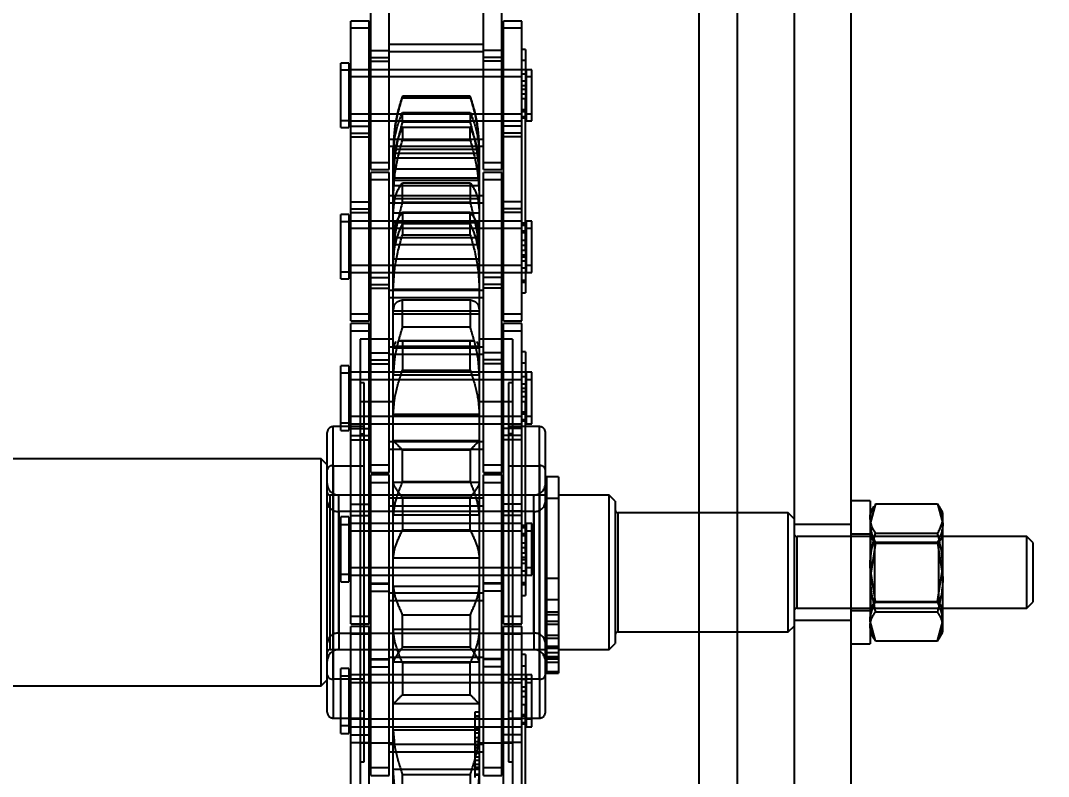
# Model space of a CAD drawing. Header units: metres. Extents: x 0 to 63075, y 0 to 44550.
# Drawn here: x 13988.9 to 14075.1, y 29912.7 to 29976.1 of the extents above; entities that cross this region are included whole.
import ezdxf

# ---------------------------------------------------------------- set-up
doc = ezdxf.new("R2010")
doc.units = ezdxf.units.M
doc.header["$LTSCALE"] = 75
doc.linetypes.add('HIDDEN2', pattern=[4.7625, 3.175, -1.5875])
for name, color, linetype in [('18_COTAS', 7, 'Continuous'), ('SDM', 7, 'Continuous'), ('SL1', 8, 'Continuous'), ('SL4', 4, 'Continuous'), ('ST1', 7, 'HIDDEN2')]:
    doc.layers.add(name, color=color, linetype=linetype)
doc.styles.add('ROMANS', font='ROMANS.SHX')
doc.dimstyles.new('75___1-75', dxfattribs={"dimscale": 75, "dimtxt": 2.5, "dimasz": 2, "dimexe": 1.5, "dimexo": 1, "dimgap": 0.5, "dimtad": 1, "dimdec": 0, "dimzin": 12, "dimtxsty": 'ROMANS', "dimcen": 0, "dimclrd": 256, "dimclre": 256, "dimclrt": 3, "dimazin": 3, "dimtfac": 1, "dimtdec": 0, "dimtmove": 0, "dimatfit": 0, "dimfxl": 1, "dimlwd": -1, "dimlwe": -1, "dimarcsym": 0})

# ---------------------------------------------------------------- blocks, each defined once
blk = doc.blocks.new('A$C1d93b9d1')
at = {"layer": 'SL1'}
for radius, start, end in [(1979, 150.488695, 76.215496), (1915.5, 151.397673, 77.946628), (1915.5, 151.397673, 77.482416), (1907.5, 151.517007, 77.895312), (1508, 159.384288, 0), (1508, 159.384288, 0), (1500, 179.960074, 0.039926)]:
    blk.add_arc((6031.727, 6950), radius, start, end, dxfattribs=at)
blk = doc.blocks.new('*D27')
at = {"layer": '18_COTAS', "transparency": 16777216}
for p, q in [((12131.24, 27878.333), (12131.24, 30705.371)), ((13913.74, 30509.566), (13913.74, 30705.371)), ((11981.24, 30592.871), (11122.311, 30592.871)), ((13913.74, 30592.871), (12131.24, 30592.871)), ((14063.74, 30592.871), (14213.74, 30592.871))]:
    blk.add_line(p, q, dxfattribs=at)
for points in [[(11981.24, 30617.871), (11981.24, 30567.871), (12131.24, 30592.871)], [(14063.74, 30617.871), (14063.74, 30567.871), (13913.74, 30592.871)]]:
    blk.add_solid(points, dxfattribs=at)
at = {"layer": 'Defpoints', "color": 0, "transparency": 16777216}
for p in [(13913.74, 30592.871), (13913.74, 30434.566), (12131.24, 27803.333)]:
    blk.add_point(p, dxfattribs=at)
at = {"layer": '18_COTAS', "color": 3, "transparency": 16777216, "insert": (11476.776, 30724.121), "char_height": 187.5, "attachment_point": 5, "style": 'ROMANS'}
blk.add_mtext('1782', dxfattribs=at)
blk = doc.blocks.new('A$C429c7d53')
at = {"layer": 'SL4'}
for p, q in [((337.765, 3289.74), (337.765, 2339.738)), ((328.24, 2339.738), (328.24, 3129.5)), ((339.365, 2845.738), (337.765, 2845.738)), ((339.365, 2845.738), (339.365, 2833.738)), ((339.812, 2845.49), (345.018, 2845.49)), ((339.668, 2845.262), (339.365, 2844.738)), ((345.465, 2844.738), (345.162, 2845.262)), ((345.465, 2844.263), (345.465, 2844.738)), ((345.465, 2840.159), (345.465, 2844.263)), ((339.812, 2843.036), (345.018, 2843.036)), ((352.5, 2842.738), (345.465, 2842.738)), ((353, 2842.238), (352.5, 2842.738)), ((352.5, 2836.738), (352.5, 2842.738)), ((353, 2842.238), (353, 2837.238)), ((339.812, 2837.283), (339.365, 2840.159)), ((345.018, 2837.283), (345.465, 2840.159)), ((345.465, 2835.634), (345.465, 2840.159)), ((339.812, 2837.283), (345.018, 2837.283)), ((352.5, 2836.738), (353, 2837.238)), ((345.465, 2836.738), (352.5, 2836.738)), ((339.812, 2833.985), (339.365, 2835.634)), ((345.018, 2833.985), (345.465, 2835.634)), ((345.465, 2834.738), (345.465, 2835.634)), ((339.365, 2834.738), (339.668, 2834.213)), ((345.162, 2834.213), (345.465, 2834.738)), ((337.765, 2833.738), (339.365, 2833.738)), ((339.812, 2833.985), (339.66, 2834.233)), ((339.812, 2833.985), (345.018, 2833.985)), ((345.018, 2833.985), (345.17, 2834.233))]:
    blk.add_line(p, q, dxfattribs=at)
for points, knots in [([(345.465, 2844.263), (345.458, 2844.375), (345.434, 2844.79), (345.194, 2845.195), (345.018, 2845.49)], [0, 0, 0, 0, 0.268634, 1, 1, 1, 1]), ([(339.365, 2844.263), (339.37, 2844.375), (339.386, 2844.706), (339.573, 2845.028), (339.697, 2845.242)], [0, 0, 0, 0, 0.337203, 1, 1, 1, 1]), ([(339.812, 2843.036), (339.744, 2843.139), (339.482, 2843.539), (339.415, 2843.954), (339.365, 2844.263)], [0, 0, 0, 0, 0.257551, 1, 1, 1, 1]), ([(345.018, 2843.036), (345.086, 2843.139), (345.348, 2843.539), (345.415, 2843.954), (345.465, 2844.263)], [0, 0, 0, 0, 0.257551, 1, 1, 1, 1]), ([(339.365, 2840.159), (339.365, 2840.227), (339.372, 2841.199), (339.6, 2842.151), (339.812, 2843.036)], [0, 0, 0, 0, 0.070201, 1, 1, 1, 1]), ([(345.465, 2840.159), (345.465, 2840.227), (345.458, 2841.199), (345.23, 2842.151), (345.018, 2843.036)], [0, 0, 0, 0, 0.070201, 1, 1, 1, 1]), ([(339.365, 2835.634), (339.365, 2835.673), (339.372, 2836.23), (339.6, 2836.775), (339.812, 2837.283)], [0, 0, 0, 0, 0.070201, 1, 1, 1, 1]), ([(345.465, 2835.634), (345.465, 2835.673), (345.458, 2836.23), (345.23, 2836.775), (345.018, 2837.283)], [0, 0, 0, 0, 0.070201, 1, 1, 1, 1])]:
    blk.add_open_spline(points, degree=3, knots=knots, dxfattribs=at)
at = {"layer": 'ST1'}
for p, q in [((325.003, 3339.738), (325.003, 2339.738)), ((333.003, 3339.738), (333.003, 2339.738)), ((328.24, 2339.738), (328.24, 3129.5)), ((297.515, 2882.61), (297.515, 2888.96)), ((299.035, 2882.61), (299.035, 2888.96)), ((306.965, 2882.61), (306.965, 2888.96)), ((308.485, 2882.61), (308.485, 2888.96)), ((295.843, 2885.355), (295.843, 2885.945)), ((297.363, 2885.945), (295.843, 2885.945)), ((295.843, 2876.26), (295.843, 2885.355)), ((297.363, 2885.355), (295.843, 2885.355)), ((297.363, 2885.355), (297.363, 2885.945)), ((297.363, 2876.26), (297.363, 2885.355)), ((308.637, 2885.355), (308.637, 2885.945)), ((310.157, 2885.945), (308.637, 2885.945)), ((308.637, 2876.26), (308.637, 2885.355)), ((310.157, 2885.355), (308.637, 2885.355)), ((310.157, 2885.355), (310.157, 2885.945)), ((310.157, 2876.26), (310.157, 2885.355)), ((297.515, 2883.487), (299.035, 2883.487)), ((306.965, 2883.985), (299.035, 2883.985)), ((306.965, 2883.395), (299.035, 2883.395)), ((308.485, 2883.487), (306.965, 2883.487)), ((310.489, 2883.577), (310.157, 2883.577)), ((310.489, 2883.577), (310.489, 2882.666)), ((297.515, 2882.903), (299.035, 2882.903)), ((297.515, 2882.61), (299.035, 2882.61)), ((297.515, 2873.515), (297.515, 2882.61)), ((299.035, 2873.515), (299.035, 2882.61)), ((308.485, 2882.903), (306.965, 2882.903)), ((308.485, 2882.61), (306.965, 2882.61)), ((306.965, 2873.515), (306.965, 2882.61)), ((308.485, 2873.515), (308.485, 2882.61)), ((310.489, 2882.666), (310.157, 2882.666)), ((310.489, 2882.666), (310.489, 2879.435)), ((295, 2881.834), (295, 2882.424)), ((295.658, 2882.424), (295, 2882.424)), ((295, 2877.037), (295, 2881.834)), ((295.658, 2881.834), (295, 2881.834)), ((295.658, 2882.424), (295.658, 2881.834)), ((310.157, 2881.87), (295.658, 2881.87)), ((295.658, 2881.834), (295.658, 2877.037)), ((297.363, 2881.87), (295.843, 2881.87)), ((299.035, 2881.87), (297.515, 2881.87)), ((306.965, 2881.87), (299.035, 2881.87)), ((308.485, 2881.87), (306.965, 2881.87)), ((310.489, 2881.87), (308.637, 2881.87)), ((310.526, 2881.87), (310.526, 2881.28)), ((311, 2881.87), (310.526, 2881.87)), ((311, 2881.28), (311, 2881.87)), ((310.157, 2881.28), (295.658, 2881.28)), ((297.363, 2881.28), (295.843, 2881.28)), ((299.035, 2881.28), (297.515, 2881.28)), ((306.965, 2881.28), (299.035, 2881.28)), ((308.485, 2881.28), (306.965, 2881.28)), ((310.157, 2881.28), (308.637, 2881.28)), ((310.526, 2881.501), (310.157, 2881.501)), ((310.526, 2880.911), (310.157, 2880.911)), ((310.526, 2881.28), (310.526, 2877.59)), ((311, 2881.28), (310.526, 2881.28)), ((311, 2877.59), (311, 2881.28)), ((310.489, 2880.542), (310.157, 2880.542)), ((310.489, 2880.233), (310.157, 2880.233)), ((300.157, 2879.672), (300.157, 2879.532)), ((305.843, 2879.672), (300.157, 2879.672)), ((300.157, 2879.532), (305.843, 2879.532)), ((305.843, 2879.532), (305.843, 2879.672)), ((310.489, 2879.818), (310.157, 2879.818)), ((310.489, 2879.435), (310.157, 2879.435)), ((310.489, 2866.735), (310.489, 2879.435)), ((300.157, 2878.297), (305.843, 2878.297)), ((300.157, 2877.492), (300.157, 2878.297)), ((305.843, 2878.297), (305.843, 2877.492)), ((310.157, 2878.549), (310.526, 2878.549)), ((310.489, 2878.461), (310.157, 2878.461)), ((310.489, 2878.357), (310.157, 2878.357)), ((295, 2877.627), (295.658, 2877.627)), ((295.658, 2878.18), (310.157, 2878.18)), ((295.658, 2877.59), (310.157, 2877.59)), ((295.843, 2878.18), (297.363, 2878.18)), ((295.843, 2877.59), (297.363, 2877.59)), ((297.515, 2878.18), (299.035, 2878.18)), ((297.515, 2877.59), (299.035, 2877.59)), ((299.035, 2878.18), (306.965, 2878.18)), ((299.035, 2877.59), (306.965, 2877.59)), ((305.843, 2877.492), (300.157, 2877.492)), ((306.965, 2878.18), (308.485, 2878.18)), ((306.965, 2877.59), (308.485, 2877.59)), ((308.637, 2878.18), (310.157, 2878.18)), ((308.637, 2877.59), (310.157, 2877.59)), ((310.157, 2877.959), (310.526, 2877.959)), ((310.489, 2877.816), (310.157, 2877.816)), ((310.526, 2878.18), (311, 2878.18)), ((310.526, 2877.59), (311, 2877.59)), ((295, 2877.037), (295.658, 2877.037)), ((295.843, 2877.148), (297.363, 2877.148)), ((295.843, 2876.563), (297.363, 2876.563)), ((300.157, 2877.036), (300.157, 2875.967)), ((305.843, 2877.036), (300.157, 2877.036)), ((305.843, 2875.967), (305.843, 2877.036)), ((310.157, 2877.148), (308.637, 2877.148)), ((310.157, 2876.563), (308.637, 2876.563)), ((295.843, 2876.26), (297.363, 2876.26)), ((295.843, 2869.91), (295.843, 2876.26)), ((297.363, 2869.91), (297.363, 2876.26)), ((299.035, 2876.065), (306.965, 2876.065)), ((300.157, 2875.967), (305.843, 2875.967)), ((310.157, 2876.26), (308.637, 2876.26)), ((308.637, 2869.91), (308.637, 2876.26)), ((310.157, 2869.91), (310.157, 2876.26)), ((299.035, 2875.475), (306.965, 2875.475)), ((299.395, 2874.996), (299.395, 2875.345)), ((306.605, 2875.195), (299.395, 2875.195)), ((299.395, 2874.869), (299.395, 2874.996)), ((306.605, 2874.869), (299.395, 2874.869)), ((299.395, 2873.613), (299.395, 2874.869)), ((306.605, 2875.345), (306.605, 2874.996)), ((306.605, 2874.996), (306.605, 2874.869)), ((306.605, 2874.869), (306.605, 2873.63)), ((297.515, 2874.105), (299.035, 2874.105)), ((306.605, 2874.458), (299.395, 2874.458)), ((306.965, 2874.105), (308.485, 2874.105)), ((297.515, 2873.515), (299.035, 2873.515)), ((297.515, 2872.655), (297.515, 2873.267)), ((299.035, 2873.267), (297.515, 2873.267)), ((299.035, 2872.655), (299.035, 2873.267)), ((299.395, 2871.17), (299.395, 2873.636)), ((306.605, 2873.53), (299.395, 2873.53)), ((306.605, 2873.636), (306.605, 2871.17)), ((306.965, 2873.515), (308.485, 2873.515)), ((306.965, 2872.655), (306.965, 2873.267)), ((308.485, 2873.267), (306.965, 2873.267)), ((308.485, 2872.655), (308.485, 2873.267)), ((297.515, 2863.56), (297.515, 2872.655)), ((299.035, 2872.655), (297.515, 2872.655)), ((299.035, 2863.56), (299.035, 2872.655)), ((299.395, 2872.818), (306.605, 2872.818)), ((306.605, 2872.582), (299.395, 2872.582)), ((300.157, 2872.411), (305.843, 2872.411)), ((300.157, 2870.758), (300.157, 2872.411)), ((305.843, 2872.411), (305.843, 2870.758)), ((306.965, 2863.56), (306.965, 2872.655)), ((308.485, 2872.655), (306.965, 2872.655)), ((308.485, 2863.56), (308.485, 2872.655)), ((299.395, 2872.169), (306.605, 2872.169)), ((295.843, 2870.809), (297.363, 2870.809)), ((306.965, 2871.307), (299.035, 2871.307)), ((306.965, 2870.695), (299.035, 2870.695)), ((299.395, 2871.043), (299.395, 2871.17)), ((306.605, 2871.043), (299.395, 2871.043)), ((299.395, 2867.863), (299.395, 2871.043)), ((305.843, 2870.758), (300.157, 2870.758)), ((306.605, 2871.17), (306.605, 2871.043)), ((306.605, 2871.043), (306.605, 2867.863)), ((310.157, 2870.809), (308.637, 2870.809)), ((295, 2869.134), (295, 2869.745)), ((295.658, 2869.745), (295, 2869.745)), ((295.658, 2869.745), (295.658, 2869.134)), ((295.843, 2870.224), (297.363, 2870.224)), ((295.843, 2869.91), (297.363, 2869.91)), ((295.843, 2860.815), (295.843, 2869.91)), ((297.363, 2860.815), (297.363, 2869.91)), ((306.605, 2869.859), (299.395, 2869.859)), ((300.157, 2869.9), (300.157, 2868.984)), ((305.843, 2869.9), (300.157, 2869.9)), ((305.843, 2868.984), (305.843, 2869.9)), ((310.157, 2870.224), (308.637, 2870.224)), ((310.157, 2869.91), (308.637, 2869.91)), ((308.637, 2860.815), (308.637, 2869.91)), ((310.157, 2860.815), (310.157, 2869.91)), ((295, 2864.337), (295, 2869.134)), ((295.658, 2869.134), (295, 2869.134)), ((310.157, 2869.192), (295.658, 2869.192)), ((295.658, 2869.134), (295.658, 2864.337)), ((297.363, 2869.192), (295.843, 2869.192)), ((299.035, 2869.192), (297.515, 2869.192)), ((306.965, 2869.192), (299.035, 2869.192)), ((299.395, 2869.085), (306.605, 2869.085)), ((300.157, 2868.984), (300.157, 2868.032)), ((300.157, 2868.984), (305.843, 2868.984)), ((305.843, 2868.032), (305.843, 2868.984)), ((308.485, 2869.192), (306.965, 2869.192)), ((310.157, 2869.192), (308.637, 2869.192)), ((310.489, 2869.015), (310.157, 2869.015)), ((310.489, 2868.911), (310.157, 2868.911)), ((310.526, 2868.823), (310.157, 2868.823)), ((310.526, 2869.192), (310.526, 2868.58)), ((311, 2869.192), (310.526, 2869.192)), ((311, 2868.58), (311, 2869.192)), ((310.157, 2868.58), (295.658, 2868.58)), ((297.363, 2868.58), (295.843, 2868.58)), ((299.035, 2868.58), (297.515, 2868.58)), ((306.965, 2868.58), (299.035, 2868.58)), ((300.157, 2868.032), (305.843, 2868.032)), ((308.485, 2868.58), (306.965, 2868.58)), ((310.157, 2868.58), (308.637, 2868.58)), ((310.489, 2868.354), (310.157, 2868.354)), ((310.526, 2868.211), (310.157, 2868.211)), ((310.526, 2868.58), (310.526, 2864.89)), ((311, 2868.58), (310.526, 2868.58)), ((311, 2864.89), (311, 2868.58)), ((299.395, 2865.811), (299.395, 2867.863)), ((306.605, 2867.79), (299.395, 2867.79)), ((299.395, 2867.218), (306.605, 2867.218)), ((306.605, 2867.863), (306.605, 2865.811)), ((310.489, 2867.555), (310.157, 2867.555)), ((310.489, 2867.139), (310.157, 2867.139)), ((310.489, 2866.735), (310.157, 2866.735)), ((310.489, 2866.328), (310.157, 2866.328)), ((310.489, 2866.735), (310.489, 2863.183)), ((295.658, 2865.502), (310.157, 2865.502)), ((295.843, 2865.502), (297.363, 2865.502)), ((297.515, 2865.502), (299.035, 2865.502)), ((299.035, 2865.502), (306.965, 2865.502)), ((306.605, 2866.008), (299.395, 2866.008)), ((299.395, 2863.553), (299.395, 2865.811)), ((306.605, 2865.811), (306.605, 2863.553)), ((306.965, 2865.502), (308.485, 2865.502)), ((308.637, 2865.502), (310.157, 2865.502)), ((310.489, 2866.156), (310.157, 2866.156)), ((310.157, 2865.871), (310.526, 2865.871)), ((310.526, 2865.502), (311, 2865.502)), ((295, 2864.948), (295.658, 2864.948)), ((295.658, 2864.89), (310.157, 2864.89)), ((295.843, 2864.89), (297.363, 2864.89)), ((297.515, 2864.89), (299.035, 2864.89)), ((297.515, 2864.469), (299.035, 2864.469)), ((299.035, 2864.89), (306.965, 2864.89)), ((306.965, 2864.89), (308.485, 2864.89)), ((308.485, 2864.469), (306.965, 2864.469)), ((308.637, 2864.89), (310.489, 2864.89)), ((310.157, 2865.259), (310.526, 2865.259)), ((310.526, 2864.89), (311, 2864.89)), ((295, 2864.337), (295.658, 2864.337)), ((297.515, 2863.885), (299.035, 2863.885)), ((308.485, 2863.885), (306.965, 2863.885)), ((310.489, 2864.208), (310.157, 2864.208)), ((310.489, 2864.035), (310.157, 2864.035)), ((297.515, 2863.56), (299.035, 2863.56)), ((297.515, 2857.21), (297.515, 2863.56)), ((299.035, 2857.21), (299.035, 2863.56)), ((299.035, 2863.387), (306.965, 2863.387)), ((299.035, 2862.775), (306.965, 2862.775)), ((299.395, 2863.441), (299.395, 2863.553)), ((306.605, 2863.441), (299.395, 2863.441)), ((299.395, 2858.699), (299.395, 2863.441)), ((306.605, 2863.553), (306.605, 2863.441)), ((306.605, 2863.441), (306.605, 2858.699)), ((308.485, 2863.56), (306.965, 2863.56)), ((306.965, 2857.21), (306.965, 2863.56)), ((308.485, 2857.21), (308.485, 2863.56)), ((310.157, 2863.183), (310.489, 2863.183)), ((300.157, 2860.282), (300.157, 2862.585)), ((300.157, 2862.585), (305.843, 2862.585)), ((305.843, 2862.585), (305.843, 2860.282)), ((295.843, 2861.427), (297.363, 2861.427)), ((306.605, 2861.627), (299.395, 2861.627)), ((299.395, 2861.423), (306.605, 2861.423)), ((308.637, 2861.427), (310.157, 2861.427)), ((295.843, 2860.815), (297.363, 2860.815)), ((295.843, 2859.955), (295.843, 2860.589)), ((297.363, 2860.589), (295.843, 2860.589)), ((297.363, 2859.955), (297.363, 2860.589)), ((305.843, 2860.282), (300.157, 2860.282)), ((308.637, 2860.815), (310.157, 2860.815)), ((308.637, 2859.955), (308.637, 2860.589)), ((310.157, 2860.589), (308.637, 2860.589)), ((310.157, 2859.955), (310.157, 2860.589)), ((295.843, 2850.86), (295.843, 2859.955)), ((297.363, 2859.955), (295.843, 2859.955)), ((296.625, 2859.282), (296.625, 2854.049)), ((299.395, 2859.282), (296.625, 2859.282)), ((297.363, 2850.86), (297.363, 2859.955)), ((309.375, 2859.282), (306.605, 2859.282)), ((308.637, 2850.86), (308.637, 2859.955)), ((310.157, 2859.955), (308.637, 2859.955)), ((309.375, 2859.282), (309.375, 2854.049)), ((310.157, 2850.86), (310.157, 2859.955)), ((306.965, 2858.629), (299.035, 2858.629)), ((299.597, 2859.103), (299.395, 2858.699)), ((299.395, 2853.063), (299.395, 2858.699)), ((306.605, 2858.667), (299.395, 2858.667)), ((299.395, 2858.562), (306.605, 2858.562)), ((306.085, 2859.162), (299.915, 2859.162)), ((300.157, 2859.127), (299.915, 2859.117)), ((300.157, 2859.127), (300.157, 2856.685)), ((305.843, 2859.127), (300.157, 2859.127)), ((305.843, 2856.685), (305.843, 2859.127)), ((306.085, 2859.117), (305.843, 2859.127)), ((306.605, 2858.699), (306.403, 2859.103)), ((306.605, 2858.699), (306.605, 2853.063)), ((297.515, 2858.13), (299.035, 2858.13)), ((297.515, 2857.546), (299.035, 2857.546)), ((306.965, 2857.995), (299.035, 2857.995)), ((308.485, 2858.13), (306.965, 2858.13)), ((308.485, 2857.546), (306.965, 2857.546)), ((310.489, 2858.221), (310.157, 2858.221)), ((310.489, 2858.221), (310.489, 2857.266)), ((295, 2856.434), (295, 2857.067)), ((295.658, 2857.067), (295, 2857.067)), ((295.658, 2857.067), (295.658, 2856.434)), ((297.515, 2857.21), (299.035, 2857.21)), ((297.515, 2848.115), (297.515, 2857.21)), ((299.035, 2848.115), (299.035, 2857.21)), ((300.157, 2856.685), (305.843, 2856.685)), ((308.485, 2857.21), (306.965, 2857.21)), ((306.965, 2848.115), (306.965, 2857.21)), ((308.485, 2848.115), (308.485, 2857.21)), ((310.489, 2857.266), (310.157, 2857.266)), ((310.489, 2857.266), (310.489, 2854.035)), ((295, 2851.637), (295, 2856.434)), ((295.658, 2856.434), (295, 2856.434)), ((310.157, 2856.514), (295.658, 2856.514)), ((295.658, 2856.434), (295.658, 2851.637)), ((310.157, 2855.88), (295.658, 2855.88)), ((297.363, 2856.514), (295.843, 2856.514)), ((297.363, 2855.88), (295.843, 2855.88)), ((299.035, 2856.514), (297.515, 2856.514)), ((299.035, 2855.88), (297.515, 2855.88)), ((306.965, 2856.514), (299.035, 2856.514)), ((306.965, 2855.88), (299.035, 2855.88)), ((306.605, 2856.265), (299.395, 2856.265)), ((308.485, 2856.514), (306.965, 2856.514)), ((308.485, 2855.88), (306.965, 2855.88)), ((310.489, 2856.514), (308.637, 2856.514)), ((310.157, 2855.88), (308.637, 2855.88)), ((310.526, 2856.145), (310.157, 2856.145)), ((310.526, 2856.514), (310.526, 2855.88)), ((311, 2856.514), (310.526, 2856.514)), ((310.526, 2855.88), (310.526, 2852.19)), ((311, 2855.88), (310.526, 2855.88)), ((311, 2855.88), (311, 2856.514)), ((311, 2852.19), (311, 2855.88)), ((296.944, 2855.617), (296.625, 2855.617)), ((296.944, 2851.365), (296.944, 2855.617)), ((309.056, 2855.617), (309.056, 2851.365)), ((309.375, 2855.617), (309.056, 2855.617)), ((310.526, 2855.511), (310.157, 2855.511)), ((310.489, 2855.142), (310.157, 2855.142)), ((310.489, 2854.876), (310.157, 2854.876)), ((310.489, 2854.461), (310.157, 2854.461)), ((296.625, 2854.049), (299.395, 2854.049)), ((296.625, 2854.049), (296.625, 2820.194)), ((306.605, 2854.049), (309.375, 2854.049)), ((309.375, 2854.049), (309.375, 2820.194)), ((310.489, 2854.035), (310.157, 2854.035)), ((310.489, 2841.335), (310.489, 2854.035)), ((295.658, 2852.824), (310.157, 2852.824)), ((295.843, 2852.824), (297.363, 2852.824)), ((297.515, 2852.824), (299.035, 2852.824)), ((299.035, 2852.824), (306.965, 2852.824)), ((299.395, 2852.98), (299.395, 2853.063)), ((306.605, 2852.98), (299.395, 2852.98)), ((299.395, 2847.26), (299.395, 2852.98)), ((306.605, 2853.063), (306.605, 2852.98)), ((306.605, 2852.98), (306.605, 2847.26)), ((306.965, 2852.824), (308.485, 2852.824)), ((308.637, 2852.824), (310.157, 2852.824)), ((310.157, 2853.193), (310.526, 2853.193)), ((310.489, 2853.104), (310.157, 2853.104)), ((310.489, 2853.001), (310.157, 2853.001)), ((310.157, 2852.559), (310.526, 2852.559)), ((310.489, 2852.416), (310.157, 2852.416)), ((310.526, 2852.824), (311, 2852.824)), ((296.944, 2851.953), (294.344, 2851.953)), ((294.344, 2830.793), (294.344, 2851.937)), ((295, 2852.27), (295.658, 2852.27)), ((295, 2851.637), (295.658, 2851.637)), ((295.658, 2852.19), (310.157, 2852.19)), ((295.843, 2852.19), (297.363, 2852.19)), ((295.843, 2851.791), (297.363, 2851.791)), ((297.515, 2852.19), (299.035, 2852.19)), ((299.035, 2852.19), (306.965, 2852.19)), ((306.965, 2852.19), (308.485, 2852.19)), ((308.637, 2852.19), (310.157, 2852.19)), ((310.157, 2851.791), (308.637, 2851.791)), ((311.656, 2851.953), (309.056, 2851.953)), ((310.526, 2852.19), (311, 2852.19)), ((311.656, 2830.793), (311.656, 2851.937)), ((293.855, 2848.324), (293.855, 2851.464)), ((295.843, 2851.207), (297.363, 2851.207)), ((295.843, 2850.86), (297.363, 2850.86)), ((295.843, 2844.51), (295.843, 2850.86)), ((296.625, 2851.365), (296.944, 2851.365)), ((296.944, 2823.858), (296.944, 2851.365)), ((297.363, 2844.51), (297.363, 2850.86)), ((299.035, 2850.709), (306.965, 2850.709)), ((306.605, 2850.754), (299.395, 2850.754)), ((310.157, 2851.207), (308.637, 2851.207)), ((310.157, 2850.86), (308.637, 2850.86)), ((308.637, 2844.51), (308.637, 2850.86)), ((309.375, 2851.365), (309.056, 2851.365)), ((309.056, 2851.365), (309.056, 2823.858)), ((310.157, 2844.51), (310.157, 2850.86)), ((312.145, 2848.324), (312.145, 2851.464)), ((299.035, 2850.075), (306.965, 2850.075)), ((300.157, 2847.329), (300.157, 2850.002)), ((300.157, 2850.002), (305.843, 2850.002)), ((305.843, 2850.002), (305.843, 2847.329)), ((293.355, 2849.263), (262.765, 2849.263)), ((293.355, 2830.213), (293.355, 2849.263)), ((293.855, 2848.763), (293.355, 2849.263)), ((293.855, 2828.011), (293.855, 2848.324)), ((294.344, 2848.682), (294.344, 2827.538)), ((294.344, 2848.682), (296.944, 2848.682)), ((297.515, 2848.749), (299.035, 2848.749)), ((297.515, 2848.115), (299.035, 2848.115)), ((306.965, 2848.749), (308.485, 2848.749)), ((306.965, 2848.115), (308.485, 2848.115)), ((309.056, 2848.682), (311.656, 2848.682)), ((311.656, 2848.682), (311.656, 2827.538)), ((312.145, 2828.011), (312.145, 2848.324)), ((297.515, 2847.255), (297.515, 2847.91)), ((299.035, 2847.91), (297.515, 2847.91)), ((297.515, 2838.16), (297.515, 2847.255)), ((299.035, 2847.255), (297.515, 2847.255)), ((299.035, 2847.255), (299.035, 2847.91)), ((299.035, 2838.16), (299.035, 2847.255)), ((306.605, 2847.26), (299.395, 2847.26)), ((299.395, 2847.247), (299.395, 2847.26)), ((299.395, 2840.965), (299.395, 2847.247)), ((305.843, 2847.329), (300.157, 2847.329)), ((306.605, 2847.26), (306.605, 2847.247)), ((306.605, 2847.247), (306.605, 2840.965)), ((306.965, 2847.255), (306.965, 2847.91)), ((308.485, 2847.91), (306.965, 2847.91)), ((306.965, 2838.16), (306.965, 2847.255)), ((308.485, 2847.255), (306.965, 2847.255)), ((308.485, 2847.255), (308.485, 2847.91)), ((308.485, 2838.16), (308.485, 2847.255)), ((312.245, 2847.76), (312.245, 2839.262)), ((313.245, 2847.76), (312.245, 2847.76)), ((313.245, 2847.76), (313.245, 2839.262)), ((312.145, 2846.213), (294.105, 2846.213)), ((294.105, 2833.264), (294.105, 2846.211)), ((311.168, 2846.213), (294.832, 2846.213)), ((294.832, 2834.63), (294.832, 2846.2)), ((306.965, 2845.95), (299.035, 2845.95)), ((300.157, 2846.015), (300.157, 2843.293)), ((305.843, 2846.015), (300.157, 2846.015)), ((305.843, 2843.293), (305.843, 2846.015)), ((311.168, 2834.63), (311.168, 2846.2)), ((313.245, 2845.938), (312.145, 2845.938)), ((313.245, 2845.938), (312.245, 2845.938)), ((317.5, 2846.213), (313.245, 2846.213)), ((317.5, 2833.263), (317.5, 2846.213)), ((318, 2845.713), (317.5, 2846.213)), ((318, 2845.713), (318, 2833.763)), ((339.812, 2845.49), (339.365, 2843.841)), ((345.018, 2845.49), (345.465, 2843.841)), ((294.832, 2844.845), (294.832, 2833.275)), ((311.168, 2844.845), (294.832, 2844.845)), ((295.843, 2845.452), (297.363, 2845.452)), ((295.843, 2844.868), (297.363, 2844.868)), ((306.965, 2845.295), (299.035, 2845.295)), ((310.157, 2845.452), (308.637, 2845.452)), ((310.157, 2844.868), (308.637, 2844.868)), ((311.168, 2844.845), (311.168, 2833.275)), ((332.5, 2844.738), (318.25, 2844.738)), ((318.25, 2834.75), (318.25, 2844.727)), ((332.5, 2834.738), (332.5, 2844.738)), ((333, 2844.238), (332.5, 2844.738)), ((295, 2843.734), (295, 2844.389)), ((295.658, 2844.389), (295, 2844.389)), ((295.658, 2844.389), (295.658, 2843.734)), ((310.157, 2843.835), (295.658, 2843.835)), ((295.843, 2844.51), (297.363, 2844.51)), ((295.843, 2835.415), (295.843, 2844.51)), ((297.363, 2843.835), (295.843, 2843.835)), ((297.363, 2835.415), (297.363, 2844.51)), ((299.035, 2843.835), (297.515, 2843.835)), ((306.965, 2843.835), (299.035, 2843.835)), ((306.605, 2844.529), (299.395, 2844.529)), ((308.485, 2843.835), (306.965, 2843.835)), ((310.157, 2844.51), (308.637, 2844.51)), ((308.637, 2835.415), (308.637, 2844.51)), ((310.157, 2843.835), (308.637, 2843.835)), ((310.157, 2835.415), (310.157, 2844.51)), ((310.526, 2843.835), (310.526, 2843.18)), ((311, 2843.835), (310.526, 2843.835)), ((311, 2843.18), (311, 2843.835)), ((333, 2844.238), (333, 2835.238)), ((295, 2838.937), (295, 2843.734)), ((295.658, 2843.734), (295, 2843.734)), ((295.658, 2843.734), (295.658, 2838.937)), ((310.157, 2843.18), (295.658, 2843.18)), ((297.363, 2843.18), (295.843, 2843.18)), ((299.035, 2843.18), (297.515, 2843.18)), ((306.965, 2843.18), (299.035, 2843.18)), ((300.157, 2843.293), (305.843, 2843.293)), ((308.485, 2843.18), (306.965, 2843.18)), ((310.157, 2843.18), (308.637, 2843.18)), ((310.489, 2843.658), (310.157, 2843.658)), ((310.489, 2843.555), (310.157, 2843.555)), ((310.526, 2843.466), (310.157, 2843.466)), ((310.489, 2842.954), (310.157, 2842.954)), ((310.526, 2843.18), (310.526, 2839.49)), ((311, 2843.18), (310.526, 2843.18)), ((311, 2839.49), (311, 2843.18)), ((337.765, 2843.738), (333.003, 2843.738)), ((339.365, 2842.938), (337.765, 2842.938)), ((310.526, 2842.811), (310.157, 2842.811)), ((310.489, 2842.198), (310.157, 2842.198)), ((345.465, 2842.738), (333.25, 2842.738)), ((333.25, 2836.741), (333.25, 2842.734)), ((339.39, 2842.738), (339.365, 2842.738)), ((339.812, 2842.192), (339.365, 2839.316)), ((339.39, 2842.738), (339.39, 2836.738)), ((339.741, 2842.238), (339.39, 2842.738)), ((339.741, 2842.238), (339.741, 2842)), ((345.115, 2842.238), (339.741, 2842.238)), ((339.812, 2842.192), (345.018, 2842.192)), ((345.018, 2842.192), (345.465, 2839.316)), ((345.465, 2842.738), (345.115, 2842.238)), ((345.115, 2837.238), (345.115, 2842.238)), ((310.489, 2841.783), (310.157, 2841.783)), ((310.489, 2841.335), (310.157, 2841.335)), ((310.489, 2841.335), (310.489, 2837.783)), ((339.741, 2842), (339.741, 2837.238)), ((299.395, 2840.921), (299.395, 2840.965)), ((306.605, 2840.921), (299.395, 2840.921)), ((299.395, 2834.946), (299.395, 2840.921)), ((306.605, 2840.965), (306.605, 2840.921)), ((306.605, 2840.921), (306.605, 2834.946)), ((310.489, 2840.972), (310.157, 2840.972)), ((310.489, 2840.799), (310.157, 2840.799)), ((310.157, 2840.514), (310.526, 2840.514)), ((295, 2839.592), (295.658, 2839.592)), ((295.658, 2840.145), (310.157, 2840.145)), ((295.658, 2839.49), (310.157, 2839.49)), ((295.843, 2840.145), (297.363, 2840.145)), ((295.843, 2839.49), (297.363, 2839.49)), ((297.515, 2840.145), (299.035, 2840.145)), ((297.515, 2839.49), (299.035, 2839.49)), ((299.035, 2840.145), (306.965, 2840.145)), ((299.035, 2839.49), (306.965, 2839.49)), ((306.965, 2840.145), (308.485, 2840.145)), ((306.965, 2839.49), (308.485, 2839.49)), ((308.637, 2840.145), (310.157, 2840.145)), ((308.637, 2839.49), (310.489, 2839.49)), ((310.157, 2839.859), (310.526, 2839.859)), ((310.526, 2840.145), (311, 2840.145)), ((310.526, 2839.49), (311, 2839.49)), ((295, 2838.937), (295.658, 2838.937)), ((297.515, 2838.843), (299.035, 2838.843)), ((297.515, 2838.788), (299.035, 2838.788)), ((308.485, 2838.843), (306.965, 2838.843)), ((308.485, 2838.788), (306.965, 2838.788)), ((310.489, 2838.851), (310.157, 2838.851)), ((310.489, 2838.679), (310.157, 2838.679)), ((312.245, 2839.262), (313.245, 2839.262)), ((312.245, 2839.262), (312.245, 2837.466)), ((313.245, 2839.262), (313.245, 2837.466)), ((297.515, 2838.16), (299.035, 2838.16)), ((297.515, 2831.81), (297.515, 2838.16)), ((299.035, 2831.81), (299.035, 2838.16)), ((299.035, 2838.03), (306.965, 2838.03)), ((306.605, 2838.554), (299.395, 2838.554)), ((308.485, 2838.16), (306.965, 2838.16)), ((306.965, 2831.81), (306.965, 2838.16)), ((308.485, 2831.81), (308.485, 2838.16)), ((310.157, 2837.783), (310.489, 2837.783)), ((299.035, 2837.375), (306.965, 2837.375)), ((312.245, 2837.466), (313.245, 2837.466)), ((312.245, 2837.466), (312.245, 2836.431)), ((313.245, 2837.466), (313.245, 2836.431)), ((339.39, 2836.738), (339.741, 2837.238)), ((339.741, 2837.238), (345.115, 2837.238)), ((345.115, 2837.238), (345.465, 2836.738)), ((295.843, 2836.07), (297.363, 2836.07)), ((300.157, 2833.46), (300.157, 2836.182)), ((300.157, 2836.182), (305.843, 2836.182)), ((305.843, 2836.182), (305.843, 2833.46)), ((308.637, 2836.07), (310.157, 2836.07)), ((312.245, 2836.431), (313.245, 2836.431)), ((312.245, 2836.431), (312.245, 2835.633)), ((313.245, 2836.171), (312.245, 2836.171)), ((313.245, 2836.431), (313.245, 2835.633)), ((333.25, 2836.738), (345.465, 2836.738)), ((337.765, 2836.538), (339.365, 2836.538)), ((339.365, 2836.738), (339.39, 2836.738)), ((339.812, 2836.439), (345.018, 2836.439)), ((295.843, 2835.415), (297.363, 2835.415)), ((295.843, 2834.555), (295.843, 2835.211)), ((297.363, 2835.211), (295.843, 2835.211)), ((297.363, 2834.555), (297.363, 2835.211)), ((308.637, 2835.415), (310.157, 2835.415)), ((308.637, 2834.555), (308.637, 2835.211)), ((310.157, 2835.211), (308.637, 2835.211)), ((310.157, 2834.555), (310.157, 2835.211)), ((312.245, 2835.635), (313.245, 2835.635)), ((312.245, 2835.633), (313.245, 2835.633)), ((312.245, 2835.633), (312.245, 2833.385)), ((312.245, 2835.398), (313.245, 2835.398)), ((313.245, 2835.633), (313.245, 2833.385)), ((332.5, 2834.738), (333, 2835.238)), ((333.003, 2835.738), (337.765, 2835.738)), ((294.832, 2834.63), (311.168, 2834.63)), ((295.843, 2825.46), (295.843, 2834.555)), ((297.363, 2834.555), (295.843, 2834.555)), ((297.363, 2825.46), (297.363, 2834.555)), ((306.605, 2834.946), (299.395, 2834.946)), ((299.395, 2834.89), (299.395, 2834.946)), ((299.395, 2828.72), (299.395, 2834.89)), ((306.605, 2834.946), (306.605, 2834.89)), ((306.605, 2834.89), (306.605, 2828.72)), ((308.637, 2825.46), (308.637, 2834.555)), ((310.157, 2834.555), (308.637, 2834.555)), ((310.157, 2825.46), (310.157, 2834.555)), ((312.245, 2834.471), (313.245, 2834.471)), ((318.25, 2834.738), (332.5, 2834.738)), ((305.843, 2833.46), (300.157, 2833.46)), ((312.145, 2833.538), (313.245, 2833.538)), ((313.245, 2834.194), (312.245, 2834.194)), ((312.245, 2833.538), (313.245, 2833.538)), ((317.5, 2833.263), (318, 2833.763)), ((294.105, 2833.263), (312.145, 2833.263)), ((294.832, 2833.263), (311.168, 2833.263)), ((306.965, 2833.251), (299.035, 2833.251)), ((306.965, 2832.595), (299.035, 2832.595)), ((310.489, 2832.843), (310.157, 2832.843)), ((310.489, 2832.843), (310.489, 2831.866)), ((312.245, 2833.385), (313.245, 2833.385)), ((312.245, 2833.385), (312.245, 2833.019)), ((312.245, 2833.019), (313.245, 2833.019)), ((312.245, 2833.019), (312.245, 2831.379)), ((313.245, 2832.643), (312.245, 2832.643)), ((312.245, 2832.603), (313.245, 2832.603)), ((313.245, 2833.385), (313.245, 2833.019)), ((313.245, 2833.263), (317.5, 2833.263)), ((313.245, 2833.019), (313.245, 2831.379)), ((295, 2831.034), (295, 2831.689)), ((295.658, 2831.689), (295, 2831.689)), ((295.658, 2831.689), (295.658, 2831.034)), ((297.515, 2832.493), (299.035, 2832.493)), ((297.515, 2832.438), (299.035, 2832.438)), ((297.515, 2831.81), (299.035, 2831.81)), ((297.515, 2822.715), (297.515, 2831.81)), ((299.035, 2822.715), (299.035, 2831.81)), ((306.605, 2832.215), (299.395, 2832.215)), ((300.157, 2832.146), (300.157, 2829.473)), ((305.843, 2832.146), (300.157, 2832.146)), ((305.843, 2829.473), (305.843, 2832.146)), ((308.485, 2832.493), (306.965, 2832.493)), ((308.485, 2832.438), (306.965, 2832.438)), ((308.485, 2831.81), (306.965, 2831.81)), ((306.965, 2822.715), (306.965, 2831.81)), ((308.485, 2822.715), (308.485, 2831.81)), ((310.489, 2831.866), (310.157, 2831.866)), ((310.489, 2831.866), (310.489, 2828.635)), ((312.245, 2832.494), (313.245, 2832.494)), ((312.245, 2832.473), (313.245, 2832.473)), ((312.245, 2832.199), (313.245, 2832.199)), ((295, 2826.237), (295, 2831.034)), ((295.658, 2831.034), (295, 2831.034)), ((310.157, 2831.136), (295.658, 2831.136)), ((295.658, 2831.034), (295.658, 2826.237)), ((297.363, 2831.136), (295.843, 2831.136)), ((299.035, 2831.136), (297.515, 2831.136)), ((306.965, 2831.136), (299.035, 2831.136)), ((308.485, 2831.136), (306.965, 2831.136)), ((310.489, 2831.136), (308.637, 2831.136)), ((310.526, 2831.136), (310.526, 2830.48)), ((311, 2831.136), (310.526, 2831.136)), ((311, 2830.48), (311, 2831.136)), ((312.245, 2831.421), (313.245, 2831.421)), ((312.245, 2831.379), (313.245, 2831.379)), ((312.245, 2831.379), (312.245, 2831.282)), ((312.245, 2831.282), (313.245, 2831.282)), ((313.245, 2831.379), (313.245, 2831.282)), ((262.765, 2830.213), (293.355, 2830.213)), ((293.355, 2830.213), (293.855, 2830.713)), ((296.944, 2830.793), (294.344, 2830.793)), ((310.157, 2830.48), (295.658, 2830.48)), ((297.363, 2830.48), (295.843, 2830.48)), ((299.035, 2830.48), (297.515, 2830.48)), ((306.965, 2830.48), (299.035, 2830.48)), ((308.485, 2830.48), (306.965, 2830.48)), ((310.157, 2830.48), (308.637, 2830.48)), ((311.656, 2830.793), (309.056, 2830.793)), ((310.526, 2830.767), (310.157, 2830.767)), ((310.526, 2830.111), (310.157, 2830.111)), ((310.526, 2830.48), (310.526, 2826.79)), ((311, 2830.48), (310.526, 2830.48)), ((311, 2826.79), (311, 2830.48)), ((300.157, 2829.473), (305.843, 2829.473)), ((310.489, 2829.742), (310.157, 2829.742)), ((310.489, 2829.291), (310.157, 2829.291)), ((306.605, 2828.721), (299.395, 2828.721)), ((299.395, 2823.21), (299.395, 2828.72)), ((306.605, 2828.72), (306.605, 2823.21)), ((310.489, 2828.635), (310.157, 2828.635)), ((310.489, 2815.935), (310.489, 2828.635)), ((294.344, 2827.523), (296.944, 2827.523)), ((295.658, 2827.446), (310.157, 2827.446)), ((295.843, 2827.446), (297.363, 2827.446)), ((296.944, 2828.11), (296.625, 2828.11)), ((297.515, 2827.446), (299.035, 2827.446)), ((299.035, 2827.446), (306.965, 2827.446)), ((306.27, 2827.703), (306.27, 2828.054)), ((306.27, 2828.054), (306.605, 2828.054)), ((306.27, 2827.703), (306.605, 2827.703)), ((306.27, 2826.277), (306.27, 2827.703)), ((306.27, 2827.65), (306.605, 2827.65)), ((306.27, 2827.45), (306.605, 2827.45)), ((306.965, 2827.446), (308.485, 2827.446)), ((308.637, 2827.446), (310.157, 2827.446)), ((309.056, 2828.11), (309.375, 2828.11)), ((309.056, 2827.523), (311.656, 2827.523)), ((310.157, 2827.815), (310.526, 2827.815)), ((310.489, 2827.672), (310.157, 2827.672)), ((310.526, 2827.446), (311, 2827.446)), ((295, 2826.892), (295.658, 2826.892)), ((295.658, 2826.79), (310.157, 2826.79)), ((295.843, 2826.79), (297.363, 2826.79)), ((297.515, 2826.79), (299.035, 2826.79)), ((299.035, 2826.79), (306.965, 2826.79)), ((306.27, 2826.628), (306.605, 2826.628)), ((306.965, 2826.79), (308.485, 2826.79)), ((308.637, 2826.79), (310.157, 2826.79)), ((310.157, 2827.159), (310.526, 2827.159)), ((310.489, 2827.016), (310.157, 2827.016)), ((310.526, 2826.79), (311, 2826.79)), ((295, 2826.237), (295.658, 2826.237)), ((295.843, 2826.116), (297.363, 2826.116)), ((306.605, 2826.495), (299.395, 2826.495)), ((306.27, 2826.277), (306.605, 2826.277)), ((306.27, 2825.897), (306.27, 2826.277)), ((306.27, 2825.568), (306.27, 2825.897)), ((306.27, 2825.897), (306.605, 2825.897)), ((310.157, 2826.116), (308.637, 2826.116)), ((295.843, 2825.46), (297.363, 2825.46)), ((295.843, 2819.11), (295.843, 2825.46)), ((299.395, 2825.426), (296.625, 2825.426)), ((297.363, 2819.11), (297.363, 2825.46)), ((299.035, 2825.331), (306.965, 2825.331)), ((306.27, 2825.568), (306.605, 2825.568)), ((306.27, 2824.565), (306.27, 2825.568)), ((306.27, 2825.257), (306.605, 2825.257)), ((306.27, 2825.058), (306.605, 2825.058)), ((309.375, 2825.426), (306.605, 2825.426)), ((310.157, 2825.46), (308.637, 2825.46)), ((308.637, 2819.11), (308.637, 2825.46)), ((310.157, 2819.11), (310.157, 2825.46)), ((299.035, 2824.675), (306.965, 2824.675)), ((306.27, 2824.267), (306.27, 2824.565)), ((306.27, 2824.565), (306.605, 2824.565)), ((306.27, 2824.267), (306.605, 2824.267)), ((306.27, 2823.417), (306.27, 2824.267)), ((306.27, 2823.978), (306.605, 2823.978)), ((296.625, 2823.858), (296.944, 2823.858)), ((297.515, 2823.371), (299.035, 2823.371)), ((306.605, 2823.21), (299.395, 2823.21)), ((299.395, 2823.117), (299.395, 2823.21)), ((299.395, 2817.804), (299.395, 2823.117)), ((306.27, 2823.65), (306.605, 2823.65)), ((306.27, 2823.385), (306.27, 2823.417)), ((306.27, 2823.417), (306.605, 2823.417)), ((306.27, 2822.535), (306.27, 2823.385)), ((306.27, 2823.385), (306.605, 2823.385)), ((306.605, 2823.21), (306.605, 2823.117)), ((306.605, 2823.117), (306.605, 2817.804)), ((306.965, 2823.371), (308.485, 2823.371)), ((309.056, 2823.858), (309.375, 2823.858)), ((297.515, 2822.715), (299.035, 2822.715)), ((300.157, 2820.348), (300.157, 2822.79)), ((300.157, 2822.79), (305.843, 2822.79)), ((305.843, 2822.79), (305.843, 2820.348)), ((306.27, 2822.807), (306.605, 2822.807)), ((306.27, 2822.748), (306.605, 2822.748)), ((306.965, 2822.715), (308.485, 2822.715))]:
    blk.add_line(p, q, dxfattribs=at)
for centre, radius, start, end in [((306.518, 2865.778), 7.123, 153.25519, 179.7352), ((299.482, 2865.778), 7.123, 0.2648, 26.74481), ((294.344, 2851.464), 0.489, 90, 180), ((311.656, 2851.464), 0.489, 0, 90), ((294.287, 2848.247), 0.439, 82.58211, 169.84495), ((311.713, 2848.247), 0.439, 10.15505, 97.41789), ((294.832, 2847.19), 0.977, 180, 270), ((294.105, 2846.463), 0.25, 180, 270), ((311.168, 2847.19), 0.977, 270, 0), ((294.74, 2845.733), 0.893, 187.53133, 275.93439), ((311.26, 2845.733), 0.893, 264.06561, 352.46867), ((318.25, 2844.988), 0.25, 180, 270), ((333.25, 2842.988), 0.25, 180, 270), ((333.25, 2836.488), 0.25, 90, 180), ((294.74, 2833.742), 0.893, 84.06561, 172.46867), ((311.26, 2833.742), 0.893, 7.53133, 95.93439), ((318.25, 2834.488), 0.25, 90, 180), ((294.832, 2832.285), 0.977, 90, 180), ((294.105, 2833.013), 0.25, 90, 180), ((311.168, 2832.285), 0.977, 0, 90), ((294.287, 2831.228), 0.439, 190.15505, 277.41789), ((311.713, 2831.228), 0.439, 262.58211, 349.84495), ((294.344, 2828.011), 0.489, 180, 270), ((311.656, 2828.011), 0.489, 270, 0)]:
    blk.add_arc(centre, radius, start, end, dxfattribs=at)
for points, knots in [([(300.157, 2879.672), (299.941, 2878.998), (299.508, 2877.652), (299.433, 2876.096), (299.395, 2875.319)], [0, 0, 0, 0, 0.500529, 1, 1, 1, 1]), ([(299.395, 2874.996), (299.433, 2875.796), (299.508, 2877.396), (299.941, 2878.819), (300.157, 2879.532)], [0, 0, 0, 0, 0.49948, 1, 1, 1, 1]), ([(306.605, 2875.319), (306.567, 2876.096), (306.492, 2877.652), (306.059, 2878.998), (305.843, 2879.672)], [0, 0, 0, 0, 0.499464, 1, 1, 1, 1]), ([(305.843, 2879.532), (306.059, 2878.819), (306.492, 2877.396), (306.567, 2875.796), (306.605, 2874.996)], [0, 0, 0, 0, 0.5005125, 1, 1, 1, 1]), ([(299.395, 2874.57), (299.433, 2875.261), (299.508, 2876.643), (299.94, 2877.745), (300.157, 2878.297)], [0, 0, 0, 0, 0.499427, 1, 1, 1, 1]), ([(305.843, 2878.297), (306.059, 2877.746), (306.492, 2876.644), (306.567, 2875.261), (306.605, 2874.57)], [0, 0, 0, 0, 0.500372, 1, 1, 1, 1]), ([(300.157, 2877.492), (299.941, 2876.716), (299.508, 2875.167), (299.433, 2873.529), (299.395, 2872.711)], [0, 0, 0, 0, 0.500514, 1, 1, 1, 1]), ([(306.605, 2872.711), (306.567, 2873.529), (306.492, 2875.167), (306.059, 2876.716), (305.843, 2877.492)], [0, 0, 0, 0, 0.499479, 1, 1, 1, 1]), ([(300.157, 2877.036), (299.941, 2876.545), (299.508, 2875.565), (299.433, 2874.278), (299.395, 2873.636)], [0, 0, 0, 0, 0.500152, 1, 1, 1, 1]), ([(306.605, 2873.636), (306.567, 2874.278), (306.492, 2875.564), (306.06, 2876.544), (305.843, 2877.036)], [0, 0, 0, 0, 0.499124, 1, 1, 1, 1]), ([(299.395, 2871.17), (299.433, 2871.981), (299.508, 2873.605), (299.941, 2875.179), (300.157, 2875.967)], [0, 0, 0, 0, 0.499459, 1, 1, 1, 1]), ([(305.843, 2875.967), (306.059, 2875.179), (306.492, 2873.605), (306.567, 2871.981), (306.605, 2871.17)], [0, 0, 0, 0, 0.500534, 1, 1, 1, 1]), ([(299.395, 2869.942), (299.433, 2870.441), (299.508, 2871.44), (299.94, 2872.087), (300.157, 2872.411)], [0, 0, 0, 0, 0.4990977, 1, 1, 1, 1]), ([(305.843, 2872.411), (306.059, 2872.088), (306.492, 2871.44), (306.567, 2870.441), (306.605, 2869.942)], [0, 0, 0, 0, 0.500133, 1, 1, 1, 1]), ([(300.157, 2870.758), (299.941, 2869.974), (299.508, 2868.409), (299.433, 2866.887), (299.395, 2866.126)], [0, 0, 0, 0, 0.5002609, 1, 1, 1, 1]), ([(306.605, 2866.126), (306.567, 2866.886), (306.492, 2868.408), (306.06, 2869.974), (305.843, 2870.758)], [0, 0, 0, 0, 0.499419, 1, 1, 1, 1]), ([(300.157, 2869.9), (299.941, 2869.652), (299.508, 2869.155), (299.433, 2868.294), (299.395, 2867.863)], [0, 0, 0, 0, 0.500133, 1, 1, 1, 1]), ([(306.605, 2867.863), (306.567, 2868.293), (306.492, 2869.155), (306.06, 2869.652), (305.843, 2869.9)], [0, 0, 0, 0, 0.4990975, 1, 1, 1, 1]), ([(299.395, 2863.553), (299.433, 2864.277), (299.508, 2865.73), (299.94, 2867.264), (300.157, 2868.032)], [0, 0, 0, 0, 0.499098, 1, 1, 1, 1]), ([(305.843, 2868.032), (306.059, 2867.265), (306.492, 2865.731), (306.567, 2864.279), (306.605, 2863.553)], [0, 0, 0, 0, 0.500133, 1, 1, 1, 1]), ([(299.395, 2861.671), (299.433, 2861.918), (299.508, 2862.413), (299.94, 2862.527), (300.157, 2862.585)], [0, 0, 0, 0, 0.499419, 1, 1, 1, 1]), ([(305.843, 2862.585), (306.059, 2862.527), (306.492, 2862.413), (306.567, 2861.918), (306.605, 2861.671)], [0, 0, 0, 0, 0.500261, 1, 1, 1, 1]), ([(300.157, 2860.282), (299.941, 2859.585), (299.508, 2858.192), (299.433, 2856.969), (299.395, 2856.358)], [0, 0, 0, 0, 0.500133, 1, 1, 1, 1]), ([(306.605, 2856.358), (306.567, 2856.968), (306.492, 2858.191), (306.06, 2859.584), (305.843, 2860.282)], [0, 0, 0, 0, 0.499098, 1, 1, 1, 1]), ([(299.395, 2853.063), (299.433, 2853.614), (299.508, 2854.72), (299.94, 2856.029), (300.157, 2856.685)], [0, 0, 0, 0, 0.4991241, 1, 1, 1, 1]), ([(305.843, 2856.685), (306.059, 2856.03), (306.492, 2854.721), (306.567, 2853.615), (306.605, 2853.063)], [0, 0, 0, 0, 0.500152, 1, 1, 1, 1]), ([(299.395, 2850.755), (299.433, 2850.72), (299.508, 2850.651), (299.941, 2850.219), (300.157, 2850.002)], [0, 0, 0, 0, 0.499479, 1, 1, 1, 1]), ([(305.843, 2850.002), (306.059, 2850.219), (306.492, 2850.651), (306.567, 2850.72), (306.605, 2850.755)], [0, 0, 0, 0, 0.500514, 1, 1, 1, 1]), ([(300.157, 2847.329), (299.941, 2846.802), (299.508, 2845.75), (299.433, 2844.973), (299.395, 2844.585)], [0, 0, 0, 0, 0.500372, 1, 1, 1, 1]), ([(300.157, 2846.015), (299.941, 2846.308), (299.508, 2846.893), (299.433, 2847.129), (299.395, 2847.247)], [0, 0, 0, 0, 0.500513, 1, 1, 1, 1]), ([(306.605, 2844.585), (306.567, 2844.973), (306.492, 2845.749), (306.06, 2846.802), (305.843, 2847.329)], [0, 0, 0, 0, 0.499427, 1, 1, 1, 1]), ([(306.605, 2847.247), (306.567, 2847.129), (306.492, 2846.893), (306.059, 2846.308), (305.843, 2846.015)], [0, 0, 0, 0, 0.49948, 1, 1, 1, 1]), ([(339.365, 2843.841), (339.365, 2843.802), (339.372, 2843.245), (339.6, 2842.7), (339.812, 2842.192)], [0, 0, 0, 0, 0.070201, 1, 1, 1, 1]), ([(345.465, 2843.841), (345.465, 2843.802), (345.458, 2843.245), (345.23, 2842.7), (345.018, 2842.192)], [0, 0, 0, 0, 0.070201, 1, 1, 1, 1]), ([(299.395, 2840.965), (299.433, 2841.278), (299.508, 2841.903), (299.941, 2842.829), (300.157, 2843.293)], [0, 0, 0, 0, 0.499464, 1, 1, 1, 1]), ([(305.843, 2843.293), (306.059, 2842.829), (306.492, 2841.903), (306.567, 2841.278), (306.605, 2840.965)], [0, 0, 0, 0, 0.500529, 1, 1, 1, 1]), ([(339.365, 2839.316), (339.365, 2839.248), (339.372, 2838.276), (339.6, 2837.324), (339.812, 2836.439)], [0, 0, 0, 0, 0.070201, 1, 1, 1, 1]), ([(345.465, 2839.316), (345.465, 2839.248), (345.458, 2838.276), (345.23, 2837.324), (345.018, 2836.439)], [0, 0, 0, 0, 0.070201, 1, 1, 1, 1]), ([(299.395, 2838.51), (299.433, 2838.197), (299.508, 2837.572), (299.941, 2836.646), (300.157, 2836.182)], [0, 0, 0, 0, 0.499464, 1, 1, 1, 1]), ([(305.843, 2836.182), (306.059, 2836.646), (306.492, 2837.572), (306.567, 2838.197), (306.605, 2838.51)], [0, 0, 0, 0, 0.500529, 1, 1, 1, 1]), ([(339.365, 2835.212), (339.372, 2835.324), (339.396, 2835.739), (339.636, 2836.143), (339.812, 2836.439)], [0, 0, 0, 0, 0.268634, 1, 1, 1, 1]), ([(345.465, 2835.212), (345.458, 2835.324), (345.434, 2835.739), (345.194, 2836.143), (345.018, 2836.439)], [0, 0, 0, 0, 0.268634, 1, 1, 1, 1]), ([(339.66, 2834.233), (339.647, 2834.254), (339.449, 2834.572), (339.406, 2834.903), (339.365, 2835.212)], [0, 0, 0, 0, 0.064196, 1, 1, 1, 1]), ([(345.17, 2834.233), (345.183, 2834.254), (345.381, 2834.572), (345.424, 2834.903), (345.465, 2835.212)], [0, 0, 0, 0, 0.064196, 1, 1, 1, 1]), ([(300.157, 2832.146), (299.941, 2832.673), (299.508, 2833.725), (299.433, 2834.502), (299.395, 2834.89)], [0, 0, 0, 0, 0.5003717, 1, 1, 1, 1]), ([(306.605, 2834.89), (306.567, 2834.502), (306.492, 2833.726), (306.06, 2832.673), (305.843, 2832.146)], [0, 0, 0, 0, 0.499427, 1, 1, 1, 1]), ([(300.157, 2833.46), (299.941, 2833.167), (299.508, 2832.582), (299.433, 2832.346), (299.395, 2832.228)], [0, 0, 0, 0, 0.500513, 1, 1, 1, 1]), ([(306.605, 2832.228), (306.567, 2832.346), (306.492, 2832.582), (306.059, 2833.167), (305.843, 2833.46)], [0, 0, 0, 0, 0.49948, 1, 1, 1, 1]), ([(299.395, 2828.72), (299.433, 2828.755), (299.508, 2828.824), (299.941, 2829.256), (300.157, 2829.473)], [0, 0, 0, 0, 0.499479, 1, 1, 1, 1]), ([(305.843, 2829.473), (306.059, 2829.256), (306.492, 2828.824), (306.567, 2828.755), (306.605, 2828.72)], [0, 0, 0, 0, 0.500514, 1, 1, 1, 1]), ([(299.395, 2826.412), (299.433, 2825.861), (299.508, 2824.755), (299.94, 2823.446), (300.157, 2822.79)], [0, 0, 0, 0, 0.4991241, 1, 1, 1, 1]), ([(305.843, 2822.79), (306.059, 2823.445), (306.492, 2824.754), (306.567, 2825.86), (306.605, 2826.412)], [0, 0, 0, 0, 0.500152, 1, 1, 1, 1]), ([(300.157, 2819.193), (299.941, 2819.89), (299.508, 2821.283), (299.433, 2822.506), (299.395, 2823.117)], [0, 0, 0, 0, 0.500133, 1, 1, 1, 1]), ([(306.605, 2823.117), (306.567, 2822.507), (306.492, 2821.284), (306.06, 2819.891), (305.843, 2819.193)], [0, 0, 0, 0, 0.499098, 1, 1, 1, 1])]:
    blk.add_open_spline(points, degree=3, knots=knots, dxfattribs=at)

msp = doc.modelspace()

# ---------------------------------------------------------------- block references
at = {"layer": 'SDM'}
for name, p in [('A$C1d93b9d1', (8259.513, 24302.833)), ('A$C429c7d53', (13720.74, 27090.066))]:
    msp.add_blockref(name, p, dxfattribs=at)

# ---------------------------------------------------------------- dimensions: what is measured, and where the dimension line sits
at = {"layer": '18_COTAS'}
dim = msp.add_linear_dim(base=(13913.739964506, 30592.871167243), p1=(12131.239964508, 27803.333456501), p2=(13913.739964506, 30434.565956577), dimstyle='75___1-75', dxfattribs=at)
dim.commit()
dim.dimension.update_dxf_attribs({"geometry": '*D27', "text_midpoint": (11476.775678793, 30592.871167243), "dimtype": 160})

doc.saveas('drawing.dxf')
